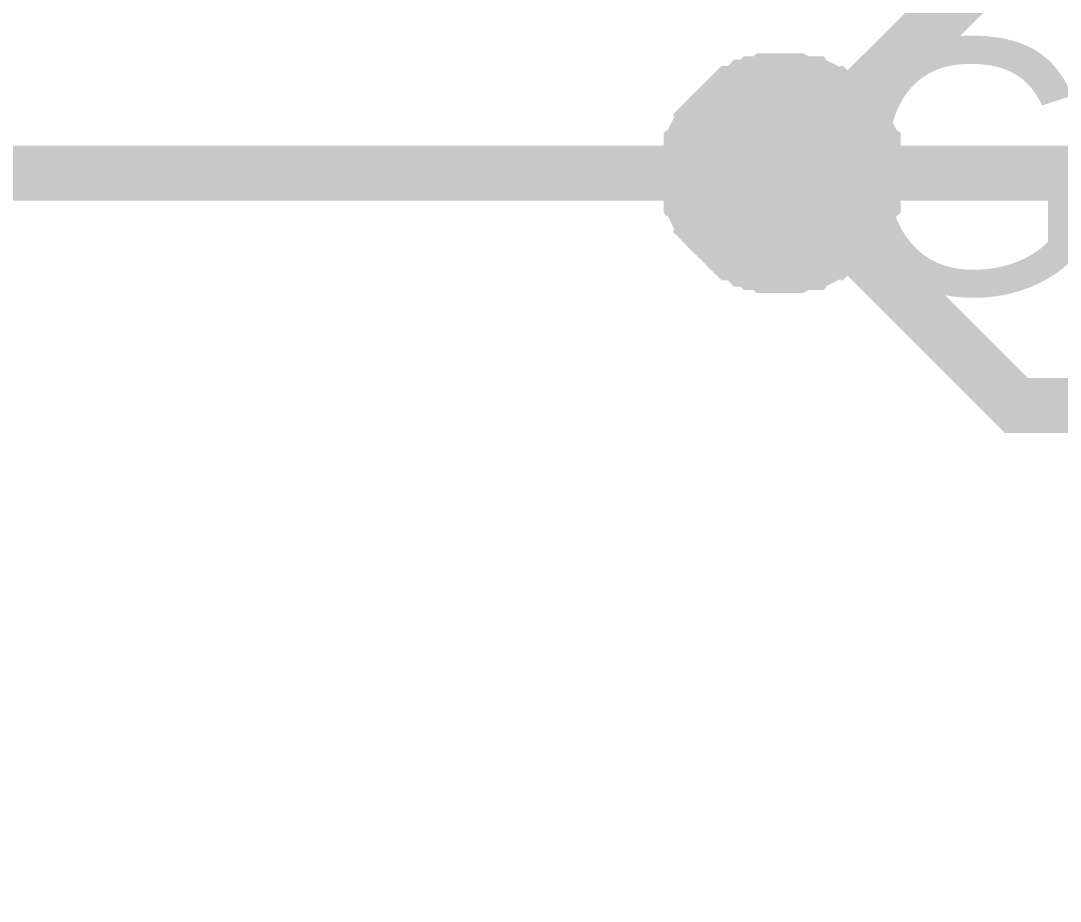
# Model space of a CAD drawing. Header units: millimetres. Extents: x 0 to 11.5, y 0 to 7.6.
# Drawn here: x 8.2373 to 8.4598, y 4.4933 to 4.6818 of the extents above; entities that cross this region are included whole.
import ezdxf

# ---------------------------------------------------------------- set-up
doc = ezdxf.new("R2010")
doc.units = ezdxf.units.MM
doc.header["$MEASUREMENT"] = 0
doc.layers.add('Sheet', color=255, linetype='Continuous')

msp = doc.modelspace()

# ---------------------------------------------------------------- linework, layer by layer
at = {"layer": 'Sheet'}
for const_width in [0.0118, 0.0039]:
    msp.add_lwpolyline([(8.45043, 4.59939), (8.40065, 4.64914), (8.45043, 4.69889), (8.59022, 4.69889), (8.64, 4.64914), (8.59022, 4.59939), (8.45043, 4.59939)], close=True, dxfattribs=dict(at, const_width=const_width))
for points, const_width in [([(8.38019, 4.64914), (8.38019, 4.64982), (8.38019, 4.65118), (8.38019, 4.65187), (8.38087, 4.65323), (8.38087, 4.65391), (8.38087, 4.65527), (8.38155, 4.65595), (8.38155, 4.65664), (8.38223, 4.658), (8.38292, 4.65868), (8.38292, 4.65936), (8.3836, 4.66004), (8.38428, 4.66072), (8.38496, 4.66141), (8.38564, 4.66209), (8.38633, 4.66277), (8.38701, 4.66345), (8.38769, 4.66413), (8.38837, 4.66481), (8.38905, 4.66549), (8.38974, 4.66618), (8.3911, 4.66618), (8.39178, 4.66686), (8.39246, 4.66754), (8.39383, 4.66754), (8.39451, 4.66822), (8.39519, 4.66822), (8.39655, 4.66822), (8.39724, 4.6689), (8.3986, 4.6689), (8.39928, 4.6689), (8.40065, 4.6689)], 0.0118), ([(8.38019, 4.64914), (8.38019, 4.64982), (8.38019, 4.65118), (8.38019, 4.65187), (8.38087, 4.65323), (8.38087, 4.65391), (8.38087, 4.65527), (8.38155, 4.65595), (8.38155, 4.65664), (8.38223, 4.658), (8.38292, 4.65868), (8.38292, 4.65936), (8.3836, 4.66004), (8.38428, 4.66072), (8.38496, 4.66141), (8.38564, 4.66209), (8.38633, 4.66277), (8.38701, 4.66345), (8.38769, 4.66413), (8.38837, 4.66481), (8.38905, 4.66549), (8.38974, 4.66618), (8.3911, 4.66618), (8.39178, 4.66686), (8.39246, 4.66754), (8.39383, 4.66754), (8.39451, 4.66822), (8.39519, 4.66822), (8.39655, 4.66822), (8.39724, 4.6689), (8.3986, 4.6689), (8.39928, 4.6689), (8.40065, 4.6689)], 0.0118), ([(8.38019, 4.64914), (8.38019, 4.64982), (8.38019, 4.65118), (8.38019, 4.65187), (8.38087, 4.65323), (8.38087, 4.65391), (8.38087, 4.65527), (8.38155, 4.65595), (8.38155, 4.65664), (8.38223, 4.658), (8.38292, 4.65868), (8.38292, 4.65936), (8.3836, 4.66004), (8.38428, 4.66072), (8.38496, 4.66141), (8.38564, 4.66209), (8.38633, 4.66277), (8.38701, 4.66345), (8.38769, 4.66413), (8.38837, 4.66481), (8.38905, 4.66549), (8.38974, 4.66618), (8.3911, 4.66618), (8.39178, 4.66686), (8.39246, 4.66754), (8.39383, 4.66754), (8.39451, 4.66822), (8.39519, 4.66822), (8.39655, 4.66822), (8.39724, 4.6689), (8.3986, 4.6689), (8.39928, 4.6689), (8.40065, 4.6689)], 0.0118), ([(8.38019, 4.64914), (8.38019, 4.64982), (8.38019, 4.65118), (8.38019, 4.65187), (8.38087, 4.65323), (8.38087, 4.65391), (8.38087, 4.65527), (8.38155, 4.65595), (8.38155, 4.65664), (8.38223, 4.658), (8.38292, 4.65868), (8.38292, 4.65936), (8.3836, 4.66004), (8.38428, 4.66072), (8.38496, 4.66141), (8.38564, 4.66209), (8.38633, 4.66277), (8.38701, 4.66345), (8.38769, 4.66413), (8.38837, 4.66481), (8.38905, 4.66549), (8.38974, 4.66618), (8.3911, 4.66618), (8.39178, 4.66686), (8.39246, 4.66754), (8.39383, 4.66754), (8.39451, 4.66822), (8.39519, 4.66822), (8.39655, 4.66822), (8.39724, 4.6689), (8.3986, 4.6689), (8.39928, 4.6689), (8.40065, 4.6689)], 0.0118), ([(8.40065, 4.6689), (8.40065, 4.6689)], 0.0118), ([(8.40065, 4.6689), (8.40133, 4.6689), (8.40269, 4.6689), (8.40337, 4.6689), (8.40474, 4.66822), (8.40542, 4.66822), (8.40678, 4.66822), (8.40747, 4.66754), (8.40815, 4.66754), (8.40951, 4.66686), (8.41019, 4.66618), (8.41088, 4.66618), (8.41156, 4.66549), (8.41224, 4.66481), (8.41292, 4.66413), (8.4136, 4.66345), (8.41497, 4.66277), (8.41497, 4.66209), (8.41565, 4.66141), (8.41633, 4.66072), (8.41701, 4.66004), (8.41769, 4.65936), (8.41769, 4.65868), (8.41838, 4.658), (8.41906, 4.65664), (8.41906, 4.65595), (8.41974, 4.65527), (8.41974, 4.65391), (8.41974, 4.65323), (8.42042, 4.65187), (8.42042, 4.65118), (8.42042, 4.64982), (8.42042, 4.64914)], 0.0118), ([(8.40065, 4.6689), (8.40065, 4.6689)], 0.0118), ([(8.40065, 4.6689), (8.40133, 4.6689), (8.40269, 4.6689), (8.40337, 4.6689), (8.40474, 4.66822), (8.40542, 4.66822), (8.40678, 4.66822), (8.40747, 4.66754), (8.40815, 4.66754), (8.40951, 4.66686), (8.41019, 4.66618), (8.41088, 4.66618), (8.41156, 4.66549), (8.41224, 4.66481), (8.41292, 4.66413), (8.4136, 4.66345), (8.41497, 4.66277), (8.41497, 4.66209), (8.41565, 4.66141), (8.41633, 4.66072), (8.41701, 4.66004), (8.41769, 4.65936), (8.41769, 4.65868), (8.41838, 4.658), (8.41906, 4.65664), (8.41906, 4.65595), (8.41974, 4.65527), (8.41974, 4.65391), (8.41974, 4.65323), (8.42042, 4.65187), (8.42042, 4.65118), (8.42042, 4.64982), (8.42042, 4.64914)], 0.0118), ([(8.40065, 4.6689), (8.40065, 4.6689)], 0.0118), ([(8.40065, 4.6689), (8.40133, 4.6689), (8.40269, 4.6689), (8.40337, 4.6689), (8.40474, 4.66822), (8.40542, 4.66822), (8.40678, 4.66822), (8.40747, 4.66754), (8.40815, 4.66754), (8.40951, 4.66686), (8.41019, 4.66618), (8.41088, 4.66618), (8.41156, 4.66549), (8.41224, 4.66481), (8.41292, 4.66413), (8.4136, 4.66345), (8.41497, 4.66277), (8.41497, 4.66209), (8.41565, 4.66141), (8.41633, 4.66072), (8.41701, 4.66004), (8.41769, 4.65936), (8.41769, 4.65868), (8.41838, 4.658), (8.41906, 4.65664), (8.41906, 4.65595), (8.41974, 4.65527), (8.41974, 4.65391), (8.41974, 4.65323), (8.42042, 4.65187), (8.42042, 4.65118), (8.42042, 4.64982), (8.42042, 4.64914)], 0.0118), ([(8.40065, 4.6689), (8.40065, 4.6689)], 0.0118), ([(8.40065, 4.6689), (8.40133, 4.6689), (8.40269, 4.6689), (8.40337, 4.6689), (8.40474, 4.66822), (8.40542, 4.66822), (8.40678, 4.66822), (8.40747, 4.66754), (8.40815, 4.66754), (8.40951, 4.66686), (8.41019, 4.66618), (8.41088, 4.66618), (8.41156, 4.66549), (8.41224, 4.66481), (8.41292, 4.66413), (8.4136, 4.66345), (8.41497, 4.66277), (8.41497, 4.66209), (8.41565, 4.66141), (8.41633, 4.66072), (8.41701, 4.66004), (8.41769, 4.65936), (8.41769, 4.65868), (8.41838, 4.658), (8.41906, 4.65664), (8.41906, 4.65595), (8.41974, 4.65527), (8.41974, 4.65391), (8.41974, 4.65323), (8.42042, 4.65187), (8.42042, 4.65118), (8.42042, 4.64982), (8.42042, 4.64914)], 0.0118), ([(8.38019, 4.64914), (8.38019, 4.64982), (8.38019, 4.65118), (8.38019, 4.65187), (8.38087, 4.65323), (8.38087, 4.65391), (8.38087, 4.65527), (8.38155, 4.65595), (8.38155, 4.65664), (8.38223, 4.658), (8.38292, 4.65868), (8.38292, 4.65936), (8.3836, 4.66004), (8.38428, 4.66072), (8.38496, 4.66141), (8.38564, 4.66209), (8.38633, 4.66277), (8.38701, 4.66345), (8.38769, 4.66413), (8.38837, 4.66481), (8.38905, 4.66549), (8.38974, 4.66618), (8.3911, 4.66618), (8.39178, 4.66686), (8.39246, 4.66754), (8.39383, 4.66754), (8.39451, 4.66822), (8.39519, 4.66822), (8.39655, 4.66822), (8.39724, 4.6689), (8.3986, 4.6689), (8.39928, 4.6689), (8.40065, 4.6689)], 0.0039), ([(8.38019, 4.64914), (8.38019, 4.64982), (8.38019, 4.65118), (8.38019, 4.65187), (8.38087, 4.65323), (8.38087, 4.65391), (8.38087, 4.65527), (8.38155, 4.65595), (8.38155, 4.65664), (8.38223, 4.658), (8.38292, 4.65868), (8.38292, 4.65936), (8.3836, 4.66004), (8.38428, 4.66072), (8.38496, 4.66141), (8.38564, 4.66209), (8.38633, 4.66277), (8.38701, 4.66345), (8.38769, 4.66413), (8.38837, 4.66481), (8.38905, 4.66549), (8.38974, 4.66618), (8.3911, 4.66618), (8.39178, 4.66686), (8.39246, 4.66754), (8.39383, 4.66754), (8.39451, 4.66822), (8.39519, 4.66822), (8.39655, 4.66822), (8.39724, 4.6689), (8.3986, 4.6689), (8.39928, 4.6689), (8.40065, 4.6689)], 0.0039), ([(8.38019, 4.64914), (8.38019, 4.64982), (8.38019, 4.65118), (8.38019, 4.65187), (8.38087, 4.65323), (8.38087, 4.65391), (8.38087, 4.65527), (8.38155, 4.65595), (8.38155, 4.65664), (8.38223, 4.658), (8.38292, 4.65868), (8.38292, 4.65936), (8.3836, 4.66004), (8.38428, 4.66072), (8.38496, 4.66141), (8.38564, 4.66209), (8.38633, 4.66277), (8.38701, 4.66345), (8.38769, 4.66413), (8.38837, 4.66481), (8.38905, 4.66549), (8.38974, 4.66618), (8.3911, 4.66618), (8.39178, 4.66686), (8.39246, 4.66754), (8.39383, 4.66754), (8.39451, 4.66822), (8.39519, 4.66822), (8.39655, 4.66822), (8.39724, 4.6689), (8.3986, 4.6689), (8.39928, 4.6689), (8.40065, 4.6689)], 0.0039), ([(8.38019, 4.64914), (8.38019, 4.64982), (8.38019, 4.65118), (8.38019, 4.65187), (8.38087, 4.65323), (8.38087, 4.65391), (8.38087, 4.65527), (8.38155, 4.65595), (8.38155, 4.65664), (8.38223, 4.658), (8.38292, 4.65868), (8.38292, 4.65936), (8.3836, 4.66004), (8.38428, 4.66072), (8.38496, 4.66141), (8.38564, 4.66209), (8.38633, 4.66277), (8.38701, 4.66345), (8.38769, 4.66413), (8.38837, 4.66481), (8.38905, 4.66549), (8.38974, 4.66618), (8.3911, 4.66618), (8.39178, 4.66686), (8.39246, 4.66754), (8.39383, 4.66754), (8.39451, 4.66822), (8.39519, 4.66822), (8.39655, 4.66822), (8.39724, 4.6689), (8.3986, 4.6689), (8.39928, 4.6689), (8.40065, 4.6689)], 0.0039), ([(8.40065, 4.6689), (8.40065, 4.6689)], 0.0039), ([(8.40065, 4.6689), (8.40133, 4.6689), (8.40269, 4.6689), (8.40337, 4.6689), (8.40474, 4.66822), (8.40542, 4.66822), (8.40678, 4.66822), (8.40747, 4.66754), (8.40815, 4.66754), (8.40951, 4.66686), (8.41019, 4.66618), (8.41088, 4.66618), (8.41156, 4.66549), (8.41224, 4.66481), (8.41292, 4.66413), (8.4136, 4.66345), (8.41497, 4.66277), (8.41497, 4.66209), (8.41565, 4.66141), (8.41633, 4.66072), (8.41701, 4.66004), (8.41769, 4.65936), (8.41769, 4.65868), (8.41838, 4.658), (8.41906, 4.65664), (8.41906, 4.65595), (8.41974, 4.65527), (8.41974, 4.65391), (8.41974, 4.65323), (8.42042, 4.65187), (8.42042, 4.65118), (8.42042, 4.64982), (8.42042, 4.64914)], 0.0039), ([(8.40065, 4.6689), (8.40065, 4.6689)], 0.0039), ([(8.40065, 4.6689), (8.40133, 4.6689), (8.40269, 4.6689), (8.40337, 4.6689), (8.40474, 4.66822), (8.40542, 4.66822), (8.40678, 4.66822), (8.40747, 4.66754), (8.40815, 4.66754), (8.40951, 4.66686), (8.41019, 4.66618), (8.41088, 4.66618), (8.41156, 4.66549), (8.41224, 4.66481), (8.41292, 4.66413), (8.4136, 4.66345), (8.41497, 4.66277), (8.41497, 4.66209), (8.41565, 4.66141), (8.41633, 4.66072), (8.41701, 4.66004), (8.41769, 4.65936), (8.41769, 4.65868), (8.41838, 4.658), (8.41906, 4.65664), (8.41906, 4.65595), (8.41974, 4.65527), (8.41974, 4.65391), (8.41974, 4.65323), (8.42042, 4.65187), (8.42042, 4.65118), (8.42042, 4.64982), (8.42042, 4.64914)], 0.0039), ([(8.40065, 4.6689), (8.40065, 4.6689)], 0.0039), ([(8.40065, 4.6689), (8.40133, 4.6689), (8.40269, 4.6689), (8.40337, 4.6689), (8.40474, 4.66822), (8.40542, 4.66822), (8.40678, 4.66822), (8.40747, 4.66754), (8.40815, 4.66754), (8.40951, 4.66686), (8.41019, 4.66618), (8.41088, 4.66618), (8.41156, 4.66549), (8.41224, 4.66481), (8.41292, 4.66413), (8.4136, 4.66345), (8.41497, 4.66277), (8.41497, 4.66209), (8.41565, 4.66141), (8.41633, 4.66072), (8.41701, 4.66004), (8.41769, 4.65936), (8.41769, 4.65868), (8.41838, 4.658), (8.41906, 4.65664), (8.41906, 4.65595), (8.41974, 4.65527), (8.41974, 4.65391), (8.41974, 4.65323), (8.42042, 4.65187), (8.42042, 4.65118), (8.42042, 4.64982), (8.42042, 4.64914)], 0.0039), ([(8.40065, 4.6689), (8.40065, 4.6689)], 0.0039), ([(8.40065, 4.6689), (8.40133, 4.6689), (8.40269, 4.6689), (8.40337, 4.6689), (8.40474, 4.66822), (8.40542, 4.66822), (8.40678, 4.66822), (8.40747, 4.66754), (8.40815, 4.66754), (8.40951, 4.66686), (8.41019, 4.66618), (8.41088, 4.66618), (8.41156, 4.66549), (8.41224, 4.66481), (8.41292, 4.66413), (8.4136, 4.66345), (8.41497, 4.66277), (8.41497, 4.66209), (8.41565, 4.66141), (8.41633, 4.66072), (8.41701, 4.66004), (8.41769, 4.65936), (8.41769, 4.65868), (8.41838, 4.658), (8.41906, 4.65664), (8.41906, 4.65595), (8.41974, 4.65527), (8.41974, 4.65391), (8.41974, 4.65323), (8.42042, 4.65187), (8.42042, 4.65118), (8.42042, 4.64982), (8.42042, 4.64914)], 0.0039), ([(8.65023, 4.64914), (8.64, 4.64914), (8.40065, 4.64914), (8.00036, 4.64914), (8.00036, 4.49921)], 0.0118), ([(8.40065, 4.62938), (8.39928, 4.62938), (8.3986, 4.62938), (8.39724, 4.62938), (8.39655, 4.63006), (8.39519, 4.63006), (8.39451, 4.63006), (8.39383, 4.63074), (8.39246, 4.63074), (8.39178, 4.63142), (8.3911, 4.6321), (8.38974, 4.6321), (8.38905, 4.63278), (8.38837, 4.63346), (8.38769, 4.63415), (8.38701, 4.63483), (8.38633, 4.63551), (8.38564, 4.63619), (8.38496, 4.63687), (8.38428, 4.63755), (8.3836, 4.63824), (8.38292, 4.63892), (8.38292, 4.6396), (8.38223, 4.64028), (8.38155, 4.64164), (8.38155, 4.64232), (8.38087, 4.64301), (8.38087, 4.64437), (8.38087, 4.64505), (8.38019, 4.64641), (8.38019, 4.64709), (8.38019, 4.64846), (8.38019, 4.64914)], 0.0118), ([(8.38019, 4.64914), (8.38019, 4.64914)], 0.0118), ([(8.40065, 4.62938), (8.39928, 4.62938), (8.3986, 4.62938), (8.39724, 4.62938), (8.39655, 4.63006), (8.39519, 4.63006), (8.39451, 4.63006), (8.39383, 4.63074), (8.39246, 4.63074), (8.39178, 4.63142), (8.3911, 4.6321), (8.38974, 4.6321), (8.38905, 4.63278), (8.38837, 4.63346), (8.38769, 4.63415), (8.38701, 4.63483), (8.38633, 4.63551), (8.38564, 4.63619), (8.38496, 4.63687), (8.38428, 4.63755), (8.3836, 4.63824), (8.38292, 4.63892), (8.38292, 4.6396), (8.38223, 4.64028), (8.38155, 4.64164), (8.38155, 4.64232), (8.38087, 4.64301), (8.38087, 4.64437), (8.38087, 4.64505), (8.38019, 4.64641), (8.38019, 4.64709), (8.38019, 4.64846), (8.38019, 4.64914)], 0.0118), ([(8.38019, 4.64914), (8.38019, 4.64914)], 0.0118), ([(8.40065, 4.62938), (8.39928, 4.62938), (8.3986, 4.62938), (8.39724, 4.62938), (8.39655, 4.63006), (8.39519, 4.63006), (8.39451, 4.63006), (8.39383, 4.63074), (8.39246, 4.63074), (8.39178, 4.63142), (8.3911, 4.6321), (8.38974, 4.6321), (8.38905, 4.63278), (8.38837, 4.63346), (8.38769, 4.63415), (8.38701, 4.63483), (8.38633, 4.63551), (8.38564, 4.63619), (8.38496, 4.63687), (8.38428, 4.63755), (8.3836, 4.63824), (8.38292, 4.63892), (8.38292, 4.6396), (8.38223, 4.64028), (8.38155, 4.64164), (8.38155, 4.64232), (8.38087, 4.64301), (8.38087, 4.64437), (8.38087, 4.64505), (8.38019, 4.64641), (8.38019, 4.64709), (8.38019, 4.64846), (8.38019, 4.64914)], 0.0118), ([(8.38019, 4.64914), (8.38019, 4.64914)], 0.0118), ([(8.40065, 4.62938), (8.39928, 4.62938), (8.3986, 4.62938), (8.39724, 4.62938), (8.39655, 4.63006), (8.39519, 4.63006), (8.39451, 4.63006), (8.39383, 4.63074), (8.39246, 4.63074), (8.39178, 4.63142), (8.3911, 4.6321), (8.38974, 4.6321), (8.38905, 4.63278), (8.38837, 4.63346), (8.38769, 4.63415), (8.38701, 4.63483), (8.38633, 4.63551), (8.38564, 4.63619), (8.38496, 4.63687), (8.38428, 4.63755), (8.3836, 4.63824), (8.38292, 4.63892), (8.38292, 4.6396), (8.38223, 4.64028), (8.38155, 4.64164), (8.38155, 4.64232), (8.38087, 4.64301), (8.38087, 4.64437), (8.38087, 4.64505), (8.38019, 4.64641), (8.38019, 4.64709), (8.38019, 4.64846), (8.38019, 4.64914)], 0.0118), ([(8.38019, 4.64914), (8.38019, 4.64914)], 0.0118), ([(8.42042, 4.64914), (8.42042, 4.64846), (8.42042, 4.64709), (8.42042, 4.64641), (8.41974, 4.64505), (8.41974, 4.64437), (8.41974, 4.64301), (8.41906, 4.64232), (8.41906, 4.64164), (8.41838, 4.64028), (8.41769, 4.6396), (8.41769, 4.63892), (8.41701, 4.63824), (8.41633, 4.63755), (8.41565, 4.63687), (8.41497, 4.63619), (8.41497, 4.63551), (8.4136, 4.63483), (8.41292, 4.63415), (8.41224, 4.63346), (8.41156, 4.63278), (8.41088, 4.6321), (8.41019, 4.6321), (8.40951, 4.63142), (8.40815, 4.63074), (8.40747, 4.63074), (8.40678, 4.63006), (8.40542, 4.63006), (8.40474, 4.63006), (8.40337, 4.62938), (8.40269, 4.62938), (8.40133, 4.62938), (8.40065, 4.62938)], 0.0118), ([(8.42042, 4.64914), (8.42042, 4.64846), (8.42042, 4.64709), (8.42042, 4.64641), (8.41974, 4.64505), (8.41974, 4.64437), (8.41974, 4.64301), (8.41906, 4.64232), (8.41906, 4.64164), (8.41838, 4.64028), (8.41769, 4.6396), (8.41769, 4.63892), (8.41701, 4.63824), (8.41633, 4.63755), (8.41565, 4.63687), (8.41497, 4.63619), (8.41497, 4.63551), (8.4136, 4.63483), (8.41292, 4.63415), (8.41224, 4.63346), (8.41156, 4.63278), (8.41088, 4.6321), (8.41019, 4.6321), (8.40951, 4.63142), (8.40815, 4.63074), (8.40747, 4.63074), (8.40678, 4.63006), (8.40542, 4.63006), (8.40474, 4.63006), (8.40337, 4.62938), (8.40269, 4.62938), (8.40133, 4.62938), (8.40065, 4.62938)], 0.0118), ([(8.42042, 4.64914), (8.42042, 4.64846), (8.42042, 4.64709), (8.42042, 4.64641), (8.41974, 4.64505), (8.41974, 4.64437), (8.41974, 4.64301), (8.41906, 4.64232), (8.41906, 4.64164), (8.41838, 4.64028), (8.41769, 4.6396), (8.41769, 4.63892), (8.41701, 4.63824), (8.41633, 4.63755), (8.41565, 4.63687), (8.41497, 4.63619), (8.41497, 4.63551), (8.4136, 4.63483), (8.41292, 4.63415), (8.41224, 4.63346), (8.41156, 4.63278), (8.41088, 4.6321), (8.41019, 4.6321), (8.40951, 4.63142), (8.40815, 4.63074), (8.40747, 4.63074), (8.40678, 4.63006), (8.40542, 4.63006), (8.40474, 4.63006), (8.40337, 4.62938), (8.40269, 4.62938), (8.40133, 4.62938), (8.40065, 4.62938)], 0.0118), ([(8.42042, 4.64914), (8.42042, 4.64846), (8.42042, 4.64709), (8.42042, 4.64641), (8.41974, 4.64505), (8.41974, 4.64437), (8.41974, 4.64301), (8.41906, 4.64232), (8.41906, 4.64164), (8.41838, 4.64028), (8.41769, 4.6396), (8.41769, 4.63892), (8.41701, 4.63824), (8.41633, 4.63755), (8.41565, 4.63687), (8.41497, 4.63619), (8.41497, 4.63551), (8.4136, 4.63483), (8.41292, 4.63415), (8.41224, 4.63346), (8.41156, 4.63278), (8.41088, 4.6321), (8.41019, 4.6321), (8.40951, 4.63142), (8.40815, 4.63074), (8.40747, 4.63074), (8.40678, 4.63006), (8.40542, 4.63006), (8.40474, 4.63006), (8.40337, 4.62938), (8.40269, 4.62938), (8.40133, 4.62938), (8.40065, 4.62938)], 0.0118), ([(8.42042, 4.64914), (8.42042, 4.64914), (8.42042, 4.64914), (8.42042, 4.64914), (8.42042, 4.64914), (8.42042, 4.64914), (8.42042, 4.64914), (8.42042, 4.64914), (8.42042, 4.64914), (8.42042, 4.64914), (8.42042, 4.64914), (8.42042, 4.64914), (8.42042, 4.64914), (8.42042, 4.64914), (8.42042, 4.64914), (8.42042, 4.64914), (8.42042, 4.64914), (8.42042, 4.64914), (8.42042, 4.64914), (8.42042, 4.64914), (8.42042, 4.64914), (8.42042, 4.64914), (8.42042, 4.64914), (8.42042, 4.64914), (8.42042, 4.64914), (8.42042, 4.64914), (8.42042, 4.64914), (8.42042, 4.64914), (8.42042, 4.64914), (8.42042, 4.64914), (8.42042, 4.64914), (8.42042, 4.64914), (8.42042, 4.64914)], 0.0118), ([(8.42042, 4.64914), (8.42042, 4.64914)], 0.0118), ([(8.42042, 4.64914), (8.42042, 4.64914), (8.42042, 4.64914), (8.42042, 4.64914), (8.42042, 4.64914), (8.42042, 4.64914), (8.42042, 4.64914), (8.42042, 4.64914), (8.42042, 4.64914), (8.42042, 4.64914), (8.42042, 4.64914), (8.42042, 4.64914), (8.42042, 4.64914), (8.42042, 4.64914), (8.42042, 4.64914), (8.42042, 4.64914), (8.42042, 4.64914), (8.42042, 4.64914), (8.42042, 4.64914), (8.42042, 4.64914), (8.42042, 4.64914), (8.42042, 4.64914), (8.42042, 4.64914), (8.42042, 4.64914), (8.42042, 4.64914), (8.42042, 4.64914), (8.42042, 4.64914), (8.42042, 4.64914), (8.42042, 4.64914), (8.42042, 4.64914), (8.42042, 4.64914), (8.42042, 4.64914), (8.42042, 4.64914)], 0.0118), ([(8.42042, 4.64914), (8.42042, 4.64914)], 0.0118), ([(8.42042, 4.64914), (8.42042, 4.64914), (8.42042, 4.64914), (8.42042, 4.64914), (8.42042, 4.64914), (8.42042, 4.64914), (8.42042, 4.64914), (8.42042, 4.64914), (8.42042, 4.64914), (8.42042, 4.64914), (8.42042, 4.64914), (8.42042, 4.64914), (8.42042, 4.64914), (8.42042, 4.64914), (8.42042, 4.64914), (8.42042, 4.64914), (8.42042, 4.64914), (8.42042, 4.64914), (8.42042, 4.64914), (8.42042, 4.64914), (8.42042, 4.64914), (8.42042, 4.64914), (8.42042, 4.64914), (8.42042, 4.64914), (8.42042, 4.64914), (8.42042, 4.64914), (8.42042, 4.64914), (8.42042, 4.64914), (8.42042, 4.64914), (8.42042, 4.64914), (8.42042, 4.64914), (8.42042, 4.64914), (8.42042, 4.64914)], 0.0118), ([(8.42042, 4.64914), (8.42042, 4.64914)], 0.0118), ([(8.42042, 4.64914), (8.42042, 4.64914), (8.42042, 4.64914), (8.42042, 4.64914), (8.42042, 4.64914), (8.42042, 4.64914), (8.42042, 4.64914), (8.42042, 4.64914), (8.42042, 4.64914), (8.42042, 4.64914), (8.42042, 4.64914), (8.42042, 4.64914), (8.42042, 4.64914), (8.42042, 4.64914), (8.42042, 4.64914), (8.42042, 4.64914), (8.42042, 4.64914), (8.42042, 4.64914), (8.42042, 4.64914), (8.42042, 4.64914), (8.42042, 4.64914), (8.42042, 4.64914), (8.42042, 4.64914), (8.42042, 4.64914), (8.42042, 4.64914), (8.42042, 4.64914), (8.42042, 4.64914), (8.42042, 4.64914), (8.42042, 4.64914), (8.42042, 4.64914), (8.42042, 4.64914), (8.42042, 4.64914), (8.42042, 4.64914)], 0.0118), ([(8.42042, 4.64914), (8.42042, 4.64914)], 0.0118), ([(8.40065, 4.62938), (8.39928, 4.62938), (8.3986, 4.62938), (8.39724, 4.62938), (8.39655, 4.63006), (8.39519, 4.63006), (8.39451, 4.63006), (8.39383, 4.63074), (8.39246, 4.63074), (8.39178, 4.63142), (8.3911, 4.6321), (8.38974, 4.6321), (8.38905, 4.63278), (8.38837, 4.63346), (8.38769, 4.63415), (8.38701, 4.63483), (8.38633, 4.63551), (8.38564, 4.63619), (8.38496, 4.63687), (8.38428, 4.63755), (8.3836, 4.63824), (8.38292, 4.63892), (8.38292, 4.6396), (8.38223, 4.64028), (8.38155, 4.64164), (8.38155, 4.64232), (8.38087, 4.64301), (8.38087, 4.64437), (8.38087, 4.64505), (8.38019, 4.64641), (8.38019, 4.64709), (8.38019, 4.64846), (8.38019, 4.64914)], 0.0039), ([(8.38019, 4.64914), (8.38019, 4.64914)], 0.0039), ([(8.40065, 4.62938), (8.39928, 4.62938), (8.3986, 4.62938), (8.39724, 4.62938), (8.39655, 4.63006), (8.39519, 4.63006), (8.39451, 4.63006), (8.39383, 4.63074), (8.39246, 4.63074), (8.39178, 4.63142), (8.3911, 4.6321), (8.38974, 4.6321), (8.38905, 4.63278), (8.38837, 4.63346), (8.38769, 4.63415), (8.38701, 4.63483), (8.38633, 4.63551), (8.38564, 4.63619), (8.38496, 4.63687), (8.38428, 4.63755), (8.3836, 4.63824), (8.38292, 4.63892), (8.38292, 4.6396), (8.38223, 4.64028), (8.38155, 4.64164), (8.38155, 4.64232), (8.38087, 4.64301), (8.38087, 4.64437), (8.38087, 4.64505), (8.38019, 4.64641), (8.38019, 4.64709), (8.38019, 4.64846), (8.38019, 4.64914)], 0.0039), ([(8.38019, 4.64914), (8.38019, 4.64914)], 0.0039), ([(8.40065, 4.62938), (8.39928, 4.62938), (8.3986, 4.62938), (8.39724, 4.62938), (8.39655, 4.63006), (8.39519, 4.63006), (8.39451, 4.63006), (8.39383, 4.63074), (8.39246, 4.63074), (8.39178, 4.63142), (8.3911, 4.6321), (8.38974, 4.6321), (8.38905, 4.63278), (8.38837, 4.63346), (8.38769, 4.63415), (8.38701, 4.63483), (8.38633, 4.63551), (8.38564, 4.63619), (8.38496, 4.63687), (8.38428, 4.63755), (8.3836, 4.63824), (8.38292, 4.63892), (8.38292, 4.6396), (8.38223, 4.64028), (8.38155, 4.64164), (8.38155, 4.64232), (8.38087, 4.64301), (8.38087, 4.64437), (8.38087, 4.64505), (8.38019, 4.64641), (8.38019, 4.64709), (8.38019, 4.64846), (8.38019, 4.64914)], 0.0039), ([(8.38019, 4.64914), (8.38019, 4.64914)], 0.0039), ([(8.40065, 4.62938), (8.39928, 4.62938), (8.3986, 4.62938), (8.39724, 4.62938), (8.39655, 4.63006), (8.39519, 4.63006), (8.39451, 4.63006), (8.39383, 4.63074), (8.39246, 4.63074), (8.39178, 4.63142), (8.3911, 4.6321), (8.38974, 4.6321), (8.38905, 4.63278), (8.38837, 4.63346), (8.38769, 4.63415), (8.38701, 4.63483), (8.38633, 4.63551), (8.38564, 4.63619), (8.38496, 4.63687), (8.38428, 4.63755), (8.3836, 4.63824), (8.38292, 4.63892), (8.38292, 4.6396), (8.38223, 4.64028), (8.38155, 4.64164), (8.38155, 4.64232), (8.38087, 4.64301), (8.38087, 4.64437), (8.38087, 4.64505), (8.38019, 4.64641), (8.38019, 4.64709), (8.38019, 4.64846), (8.38019, 4.64914)], 0.0039), ([(8.38019, 4.64914), (8.38019, 4.64914)], 0.0039), ([(8.42042, 4.64914), (8.42042, 4.64846), (8.42042, 4.64709), (8.42042, 4.64641), (8.41974, 4.64505), (8.41974, 4.64437), (8.41974, 4.64301), (8.41906, 4.64232), (8.41906, 4.64164), (8.41838, 4.64028), (8.41769, 4.6396), (8.41769, 4.63892), (8.41701, 4.63824), (8.41633, 4.63755), (8.41565, 4.63687), (8.41497, 4.63619), (8.41497, 4.63551), (8.4136, 4.63483), (8.41292, 4.63415), (8.41224, 4.63346), (8.41156, 4.63278), (8.41088, 4.6321), (8.41019, 4.6321), (8.40951, 4.63142), (8.40815, 4.63074), (8.40747, 4.63074), (8.40678, 4.63006), (8.40542, 4.63006), (8.40474, 4.63006), (8.40337, 4.62938), (8.40269, 4.62938), (8.40133, 4.62938), (8.40065, 4.62938)], 0.0039), ([(8.42042, 4.64914), (8.42042, 4.64846), (8.42042, 4.64709), (8.42042, 4.64641), (8.41974, 4.64505), (8.41974, 4.64437), (8.41974, 4.64301), (8.41906, 4.64232), (8.41906, 4.64164), (8.41838, 4.64028), (8.41769, 4.6396), (8.41769, 4.63892), (8.41701, 4.63824), (8.41633, 4.63755), (8.41565, 4.63687), (8.41497, 4.63619), (8.41497, 4.63551), (8.4136, 4.63483), (8.41292, 4.63415), (8.41224, 4.63346), (8.41156, 4.63278), (8.41088, 4.6321), (8.41019, 4.6321), (8.40951, 4.63142), (8.40815, 4.63074), (8.40747, 4.63074), (8.40678, 4.63006), (8.40542, 4.63006), (8.40474, 4.63006), (8.40337, 4.62938), (8.40269, 4.62938), (8.40133, 4.62938), (8.40065, 4.62938)], 0.0039), ([(8.42042, 4.64914), (8.42042, 4.64846), (8.42042, 4.64709), (8.42042, 4.64641), (8.41974, 4.64505), (8.41974, 4.64437), (8.41974, 4.64301), (8.41906, 4.64232), (8.41906, 4.64164), (8.41838, 4.64028), (8.41769, 4.6396), (8.41769, 4.63892), (8.41701, 4.63824), (8.41633, 4.63755), (8.41565, 4.63687), (8.41497, 4.63619), (8.41497, 4.63551), (8.4136, 4.63483), (8.41292, 4.63415), (8.41224, 4.63346), (8.41156, 4.63278), (8.41088, 4.6321), (8.41019, 4.6321), (8.40951, 4.63142), (8.40815, 4.63074), (8.40747, 4.63074), (8.40678, 4.63006), (8.40542, 4.63006), (8.40474, 4.63006), (8.40337, 4.62938), (8.40269, 4.62938), (8.40133, 4.62938), (8.40065, 4.62938)], 0.0039), ([(8.42042, 4.64914), (8.42042, 4.64846), (8.42042, 4.64709), (8.42042, 4.64641), (8.41974, 4.64505), (8.41974, 4.64437), (8.41974, 4.64301), (8.41906, 4.64232), (8.41906, 4.64164), (8.41838, 4.64028), (8.41769, 4.6396), (8.41769, 4.63892), (8.41701, 4.63824), (8.41633, 4.63755), (8.41565, 4.63687), (8.41497, 4.63619), (8.41497, 4.63551), (8.4136, 4.63483), (8.41292, 4.63415), (8.41224, 4.63346), (8.41156, 4.63278), (8.41088, 4.6321), (8.41019, 4.6321), (8.40951, 4.63142), (8.40815, 4.63074), (8.40747, 4.63074), (8.40678, 4.63006), (8.40542, 4.63006), (8.40474, 4.63006), (8.40337, 4.62938), (8.40269, 4.62938), (8.40133, 4.62938), (8.40065, 4.62938)], 0.0039), ([(8.42042, 4.64914), (8.42042, 4.64914), (8.42042, 4.64914), (8.42042, 4.64914), (8.42042, 4.64914), (8.42042, 4.64914), (8.42042, 4.64914), (8.42042, 4.64914), (8.42042, 4.64914), (8.42042, 4.64914), (8.42042, 4.64914), (8.42042, 4.64914), (8.42042, 4.64914), (8.42042, 4.64914), (8.42042, 4.64914), (8.42042, 4.64914), (8.42042, 4.64914), (8.42042, 4.64914), (8.42042, 4.64914), (8.42042, 4.64914), (8.42042, 4.64914), (8.42042, 4.64914), (8.42042, 4.64914), (8.42042, 4.64914), (8.42042, 4.64914), (8.42042, 4.64914), (8.42042, 4.64914), (8.42042, 4.64914), (8.42042, 4.64914), (8.42042, 4.64914), (8.42042, 4.64914), (8.42042, 4.64914), (8.42042, 4.64914)], 0.0039), ([(8.42042, 4.64914), (8.42042, 4.64914)], 0.0039), ([(8.42042, 4.64914), (8.42042, 4.64914), (8.42042, 4.64914), (8.42042, 4.64914), (8.42042, 4.64914), (8.42042, 4.64914), (8.42042, 4.64914), (8.42042, 4.64914), (8.42042, 4.64914), (8.42042, 4.64914), (8.42042, 4.64914), (8.42042, 4.64914), (8.42042, 4.64914), (8.42042, 4.64914), (8.42042, 4.64914), (8.42042, 4.64914), (8.42042, 4.64914), (8.42042, 4.64914), (8.42042, 4.64914), (8.42042, 4.64914), (8.42042, 4.64914), (8.42042, 4.64914), (8.42042, 4.64914), (8.42042, 4.64914), (8.42042, 4.64914), (8.42042, 4.64914), (8.42042, 4.64914), (8.42042, 4.64914), (8.42042, 4.64914), (8.42042, 4.64914), (8.42042, 4.64914), (8.42042, 4.64914), (8.42042, 4.64914)], 0.0039), ([(8.42042, 4.64914), (8.42042, 4.64914)], 0.0039), ([(8.42042, 4.64914), (8.42042, 4.64914), (8.42042, 4.64914), (8.42042, 4.64914), (8.42042, 4.64914), (8.42042, 4.64914), (8.42042, 4.64914), (8.42042, 4.64914), (8.42042, 4.64914), (8.42042, 4.64914), (8.42042, 4.64914), (8.42042, 4.64914), (8.42042, 4.64914), (8.42042, 4.64914), (8.42042, 4.64914), (8.42042, 4.64914), (8.42042, 4.64914), (8.42042, 4.64914), (8.42042, 4.64914), (8.42042, 4.64914), (8.42042, 4.64914), (8.42042, 4.64914), (8.42042, 4.64914), (8.42042, 4.64914), (8.42042, 4.64914), (8.42042, 4.64914), (8.42042, 4.64914), (8.42042, 4.64914), (8.42042, 4.64914), (8.42042, 4.64914), (8.42042, 4.64914), (8.42042, 4.64914), (8.42042, 4.64914)], 0.0039), ([(8.42042, 4.64914), (8.42042, 4.64914)], 0.0039), ([(8.42042, 4.64914), (8.42042, 4.64914), (8.42042, 4.64914), (8.42042, 4.64914), (8.42042, 4.64914), (8.42042, 4.64914), (8.42042, 4.64914), (8.42042, 4.64914), (8.42042, 4.64914), (8.42042, 4.64914), (8.42042, 4.64914), (8.42042, 4.64914), (8.42042, 4.64914), (8.42042, 4.64914), (8.42042, 4.64914), (8.42042, 4.64914), (8.42042, 4.64914), (8.42042, 4.64914), (8.42042, 4.64914), (8.42042, 4.64914), (8.42042, 4.64914), (8.42042, 4.64914), (8.42042, 4.64914), (8.42042, 4.64914), (8.42042, 4.64914), (8.42042, 4.64914), (8.42042, 4.64914), (8.42042, 4.64914), (8.42042, 4.64914), (8.42042, 4.64914), (8.42042, 4.64914), (8.42042, 4.64914), (8.42042, 4.64914)], 0.0039), ([(8.42042, 4.64914), (8.42042, 4.64914)], 0.0039)]:
    msp.add_lwpolyline(points, dxfattribs=dict(at, const_width=const_width))
at = {"layer": 'Sheet', "const_width": 0.02}
msp.add_lwpolyline([(8.39, 4.65, 1), (8.41, 4.65, 1)], format="xyb", close=True, dxfattribs=at)

# ---------------------------------------------------------------- texts
at = {"layer": 'Sheet'}
msp.add_text('GND', height=0.054519, dxfattribs=at).set_placement((8.41224, 4.62324))

doc.saveas('drawing.dxf')
